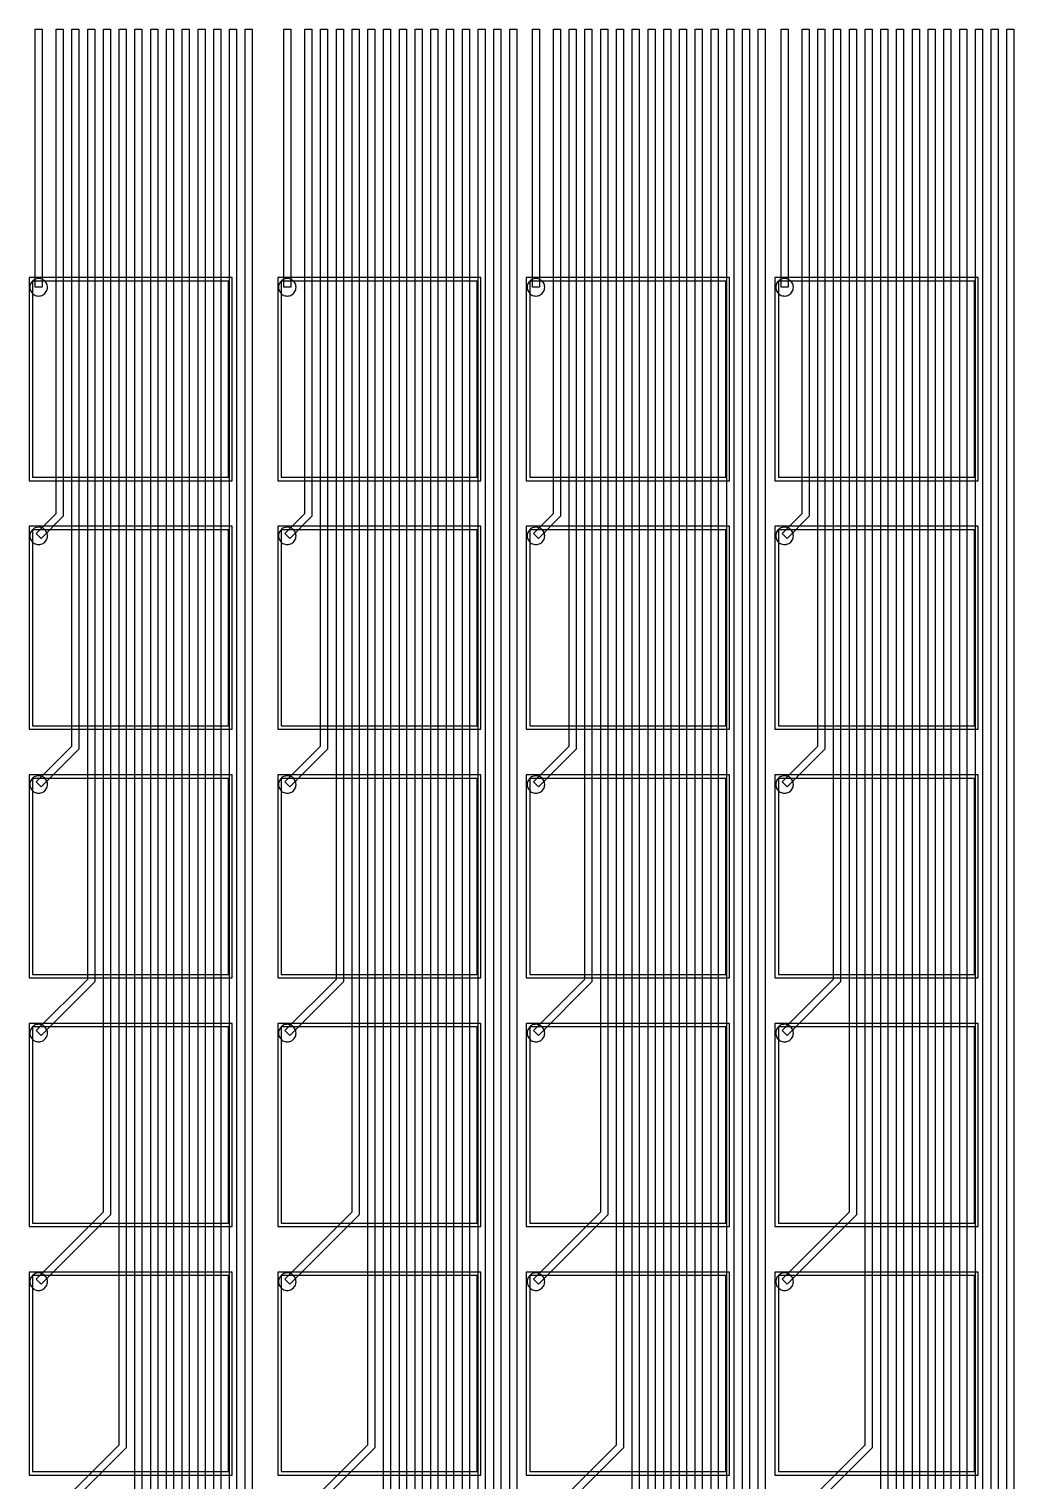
# Model space of a CAD drawing. Header units: metres. Extents: x -515 to 4265, y 201 to 1873.
# Drawn here: x 1846 to 2127.2, y 1158.3 to 1573 of the extents above; entities that cross this region are included whole.
import ezdxf

# ---------------------------------------------------------------- set-up
doc = ezdxf.new("R2010")
doc.units = ezdxf.units.M
for name, color, linetype in [('Etching', 1, 'CONTINUOUS'), ('EtchingPad', 2, 'CONTINUOUS'), ('Metal1', 4, 'CONTINUOUS'), ('Metal2', 3, 'CONTINUOUS')]:
    doc.layers.add(name, color=color, linetype=linetype)

msp = doc.modelspace()

# ---------------------------------------------------------------- linework, layer by layer
at = {"layer": 'Etching'}
for points in [[(1851.25, 1499.25), (1851.23, 1499.58), (1851.16, 1499.9), (1851.06, 1500.21), (1850.92, 1500.5), (1850.73, 1500.77), (1850.52, 1501.02), (1850.27, 1501.23), (1850, 1501.42), (1849.71, 1501.56), (1849.4, 1501.66), (1849.08, 1501.73), (1848.75, 1501.75), (1848.42, 1501.73), (1848.1, 1501.66), (1847.79, 1501.56), (1847.5, 1501.42), (1847.23, 1501.23), (1846.98, 1501.02), (1846.77, 1500.77), (1846.58, 1500.5), (1846.44, 1500.21), (1846.34, 1499.9), (1846.27, 1499.58), (1846.25, 1499.25), (1846.27, 1498.92), (1846.34, 1498.6), (1846.44, 1498.29), (1846.58, 1498), (1846.77, 1497.73), (1846.98, 1497.48), (1847.23, 1497.27), (1847.5, 1497.08), (1847.79, 1496.94), (1848.1, 1496.84), (1848.42, 1496.77), (1848.75, 1496.75), (1849.08, 1496.77), (1849.4, 1496.84), (1849.71, 1496.94), (1850, 1497.08), (1850.27, 1497.27), (1850.52, 1497.48), (1850.73, 1497.73), (1850.92, 1498), (1851.06, 1498.29), (1851.16, 1498.6), (1851.23, 1498.92), (1851.25, 1499.25)], [(1922.25, 1499.25), (1922.23, 1499.58), (1922.16, 1499.9), (1922.06, 1500.21), (1921.92, 1500.5), (1921.73, 1500.77), (1921.52, 1501.02), (1921.27, 1501.23), (1921, 1501.42), (1920.71, 1501.56), (1920.4, 1501.66), (1920.08, 1501.73), (1919.75, 1501.75), (1919.42, 1501.73), (1919.1, 1501.66), (1918.79, 1501.56), (1918.5, 1501.42), (1918.23, 1501.23), (1917.98, 1501.02), (1917.77, 1500.77), (1917.58, 1500.5), (1917.44, 1500.21), (1917.34, 1499.9), (1917.27, 1499.58), (1917.25, 1499.25), (1917.27, 1498.92), (1917.34, 1498.6), (1917.44, 1498.29), (1917.58, 1498), (1917.77, 1497.73), (1917.98, 1497.48), (1918.23, 1497.27), (1918.5, 1497.08), (1918.79, 1496.94), (1919.1, 1496.84), (1919.42, 1496.77), (1919.75, 1496.75), (1920.08, 1496.77), (1920.4, 1496.84), (1920.71, 1496.94), (1921, 1497.08), (1921.27, 1497.27), (1921.52, 1497.48), (1921.73, 1497.73), (1921.92, 1498), (1922.06, 1498.29), (1922.16, 1498.6), (1922.23, 1498.92), (1922.25, 1499.25)], [(1993.25, 1499.25), (1993.23, 1499.58), (1993.16, 1499.9), (1993.06, 1500.21), (1992.92, 1500.5), (1992.73, 1500.77), (1992.52, 1501.02), (1992.27, 1501.23), (1992, 1501.42), (1991.71, 1501.56), (1991.4, 1501.66), (1991.08, 1501.73), (1990.75, 1501.75), (1990.42, 1501.73), (1990.1, 1501.66), (1989.79, 1501.56), (1989.5, 1501.42), (1989.23, 1501.23), (1988.98, 1501.02), (1988.77, 1500.77), (1988.58, 1500.5), (1988.44, 1500.21), (1988.34, 1499.9), (1988.27, 1499.58), (1988.25, 1499.25), (1988.27, 1498.92), (1988.34, 1498.6), (1988.44, 1498.29), (1988.58, 1498), (1988.77, 1497.73), (1988.98, 1497.48), (1989.23, 1497.27), (1989.5, 1497.08), (1989.79, 1496.94), (1990.1, 1496.84), (1990.42, 1496.77), (1990.75, 1496.75), (1991.08, 1496.77), (1991.4, 1496.84), (1991.71, 1496.94), (1992, 1497.08), (1992.27, 1497.27), (1992.52, 1497.48), (1992.73, 1497.73), (1992.92, 1498), (1993.06, 1498.29), (1993.16, 1498.6), (1993.23, 1498.92), (1993.25, 1499.25)], [(2064.25, 1499.25), (2064.23, 1499.58), (2064.16, 1499.9), (2064.06, 1500.21), (2063.92, 1500.5), (2063.73, 1500.77), (2063.52, 1501.02), (2063.27, 1501.23), (2063, 1501.42), (2062.71, 1501.56), (2062.4, 1501.66), (2062.08, 1501.73), (2061.75, 1501.75), (2061.42, 1501.73), (2061.1, 1501.66), (2060.79, 1501.56), (2060.5, 1501.42), (2060.23, 1501.23), (2059.98, 1501.02), (2059.77, 1500.77), (2059.58, 1500.5), (2059.44, 1500.21), (2059.34, 1499.9), (2059.27, 1499.58), (2059.25, 1499.25), (2059.27, 1498.92), (2059.34, 1498.6), (2059.44, 1498.29), (2059.58, 1498), (2059.77, 1497.73), (2059.98, 1497.48), (2060.23, 1497.27), (2060.5, 1497.08), (2060.79, 1496.94), (2061.1, 1496.84), (2061.42, 1496.77), (2061.75, 1496.75), (2062.08, 1496.77), (2062.4, 1496.84), (2062.71, 1496.94), (2063, 1497.08), (2063.27, 1497.27), (2063.52, 1497.48), (2063.73, 1497.73), (2063.92, 1498), (2064.06, 1498.29), (2064.16, 1498.6), (2064.23, 1498.92), (2064.25, 1499.25)], [(1851.25, 1428.25), (1851.23, 1428.58), (1851.16, 1428.9), (1851.06, 1429.21), (1850.92, 1429.5), (1850.73, 1429.77), (1850.52, 1430.02), (1850.27, 1430.23), (1850, 1430.42), (1849.71, 1430.56), (1849.4, 1430.66), (1849.08, 1430.73), (1848.75, 1430.75), (1848.42, 1430.73), (1848.1, 1430.66), (1847.79, 1430.56), (1847.5, 1430.42), (1847.23, 1430.23), (1846.98, 1430.02), (1846.77, 1429.77), (1846.58, 1429.5), (1846.44, 1429.21), (1846.34, 1428.9), (1846.27, 1428.58), (1846.25, 1428.25), (1846.27, 1427.92), (1846.34, 1427.6), (1846.44, 1427.29), (1846.58, 1427), (1846.77, 1426.73), (1846.98, 1426.48), (1847.23, 1426.27), (1847.5, 1426.08), (1847.79, 1425.94), (1848.1, 1425.84), (1848.42, 1425.77), (1848.75, 1425.75), (1849.08, 1425.77), (1849.4, 1425.84), (1849.71, 1425.94), (1850, 1426.08), (1850.27, 1426.27), (1850.52, 1426.48), (1850.73, 1426.73), (1850.92, 1427), (1851.06, 1427.29), (1851.16, 1427.6), (1851.23, 1427.92), (1851.25, 1428.25)], [(1922.25, 1428.25), (1922.23, 1428.58), (1922.16, 1428.9), (1922.06, 1429.21), (1921.92, 1429.5), (1921.73, 1429.77), (1921.52, 1430.02), (1921.27, 1430.23), (1921, 1430.42), (1920.71, 1430.56), (1920.4, 1430.66), (1920.08, 1430.73), (1919.75, 1430.75), (1919.42, 1430.73), (1919.1, 1430.66), (1918.79, 1430.56), (1918.5, 1430.42), (1918.23, 1430.23), (1917.98, 1430.02), (1917.77, 1429.77), (1917.58, 1429.5), (1917.44, 1429.21), (1917.34, 1428.9), (1917.27, 1428.58), (1917.25, 1428.25), (1917.27, 1427.92), (1917.34, 1427.6), (1917.44, 1427.29), (1917.58, 1427), (1917.77, 1426.73), (1917.98, 1426.48), (1918.23, 1426.27), (1918.5, 1426.08), (1918.79, 1425.94), (1919.1, 1425.84), (1919.42, 1425.77), (1919.75, 1425.75), (1920.08, 1425.77), (1920.4, 1425.84), (1920.71, 1425.94), (1921, 1426.08), (1921.27, 1426.27), (1921.52, 1426.48), (1921.73, 1426.73), (1921.92, 1427), (1922.06, 1427.29), (1922.16, 1427.6), (1922.23, 1427.92), (1922.25, 1428.25)], [(1993.25, 1428.25), (1993.23, 1428.58), (1993.16, 1428.9), (1993.06, 1429.21), (1992.92, 1429.5), (1992.73, 1429.77), (1992.52, 1430.02), (1992.27, 1430.23), (1992, 1430.42), (1991.71, 1430.56), (1991.4, 1430.66), (1991.08, 1430.73), (1990.75, 1430.75), (1990.42, 1430.73), (1990.1, 1430.66), (1989.79, 1430.56), (1989.5, 1430.42), (1989.23, 1430.23), (1988.98, 1430.02), (1988.77, 1429.77), (1988.58, 1429.5), (1988.44, 1429.21), (1988.34, 1428.9), (1988.27, 1428.58), (1988.25, 1428.25), (1988.27, 1427.92), (1988.34, 1427.6), (1988.44, 1427.29), (1988.58, 1427), (1988.77, 1426.73), (1988.98, 1426.48), (1989.23, 1426.27), (1989.5, 1426.08), (1989.79, 1425.94), (1990.1, 1425.84), (1990.42, 1425.77), (1990.75, 1425.75), (1991.08, 1425.77), (1991.4, 1425.84), (1991.71, 1425.94), (1992, 1426.08), (1992.27, 1426.27), (1992.52, 1426.48), (1992.73, 1426.73), (1992.92, 1427), (1993.06, 1427.29), (1993.16, 1427.6), (1993.23, 1427.92), (1993.25, 1428.25)], [(2064.25, 1428.25), (2064.23, 1428.58), (2064.16, 1428.9), (2064.06, 1429.21), (2063.92, 1429.5), (2063.73, 1429.77), (2063.52, 1430.02), (2063.27, 1430.23), (2063, 1430.42), (2062.71, 1430.56), (2062.4, 1430.66), (2062.08, 1430.73), (2061.75, 1430.75), (2061.42, 1430.73), (2061.1, 1430.66), (2060.79, 1430.56), (2060.5, 1430.42), (2060.23, 1430.23), (2059.98, 1430.02), (2059.77, 1429.77), (2059.58, 1429.5), (2059.44, 1429.21), (2059.34, 1428.9), (2059.27, 1428.58), (2059.25, 1428.25), (2059.27, 1427.92), (2059.34, 1427.6), (2059.44, 1427.29), (2059.58, 1427), (2059.77, 1426.73), (2059.98, 1426.48), (2060.23, 1426.27), (2060.5, 1426.08), (2060.79, 1425.94), (2061.1, 1425.84), (2061.42, 1425.77), (2061.75, 1425.75), (2062.08, 1425.77), (2062.4, 1425.84), (2062.71, 1425.94), (2063, 1426.08), (2063.27, 1426.27), (2063.52, 1426.48), (2063.73, 1426.73), (2063.92, 1427), (2064.06, 1427.29), (2064.16, 1427.6), (2064.23, 1427.92), (2064.25, 1428.25)], [(1851.25, 1357.25), (1851.23, 1357.58), (1851.16, 1357.9), (1851.06, 1358.21), (1850.92, 1358.5), (1850.73, 1358.77), (1850.52, 1359.02), (1850.27, 1359.23), (1850, 1359.42), (1849.71, 1359.56), (1849.4, 1359.66), (1849.08, 1359.73), (1848.75, 1359.75), (1848.42, 1359.73), (1848.1, 1359.66), (1847.79, 1359.56), (1847.5, 1359.42), (1847.23, 1359.23), (1846.98, 1359.02), (1846.77, 1358.77), (1846.58, 1358.5), (1846.44, 1358.21), (1846.34, 1357.9), (1846.27, 1357.58), (1846.25, 1357.25), (1846.27, 1356.92), (1846.34, 1356.6), (1846.44, 1356.29), (1846.58, 1356), (1846.77, 1355.73), (1846.98, 1355.48), (1847.23, 1355.27), (1847.5, 1355.08), (1847.79, 1354.94), (1848.1, 1354.84), (1848.42, 1354.77), (1848.75, 1354.75), (1849.08, 1354.77), (1849.4, 1354.84), (1849.71, 1354.94), (1850, 1355.08), (1850.27, 1355.27), (1850.52, 1355.48), (1850.73, 1355.73), (1850.92, 1356), (1851.06, 1356.29), (1851.16, 1356.6), (1851.23, 1356.92), (1851.25, 1357.25)], [(1922.25, 1357.25), (1922.23, 1357.58), (1922.16, 1357.9), (1922.06, 1358.21), (1921.92, 1358.5), (1921.73, 1358.77), (1921.52, 1359.02), (1921.27, 1359.23), (1921, 1359.42), (1920.71, 1359.56), (1920.4, 1359.66), (1920.08, 1359.73), (1919.75, 1359.75), (1919.42, 1359.73), (1919.1, 1359.66), (1918.79, 1359.56), (1918.5, 1359.42), (1918.23, 1359.23), (1917.98, 1359.02), (1917.77, 1358.77), (1917.58, 1358.5), (1917.44, 1358.21), (1917.34, 1357.9), (1917.27, 1357.58), (1917.25, 1357.25), (1917.27, 1356.92), (1917.34, 1356.6), (1917.44, 1356.29), (1917.58, 1356), (1917.77, 1355.73), (1917.98, 1355.48), (1918.23, 1355.27), (1918.5, 1355.08), (1918.79, 1354.94), (1919.1, 1354.84), (1919.42, 1354.77), (1919.75, 1354.75), (1920.08, 1354.77), (1920.4, 1354.84), (1920.71, 1354.94), (1921, 1355.08), (1921.27, 1355.27), (1921.52, 1355.48), (1921.73, 1355.73), (1921.92, 1356), (1922.06, 1356.29), (1922.16, 1356.6), (1922.23, 1356.92), (1922.25, 1357.25)], [(1993.25, 1357.25), (1993.23, 1357.58), (1993.16, 1357.9), (1993.06, 1358.21), (1992.92, 1358.5), (1992.73, 1358.77), (1992.52, 1359.02), (1992.27, 1359.23), (1992, 1359.42), (1991.71, 1359.56), (1991.4, 1359.66), (1991.08, 1359.73), (1990.75, 1359.75), (1990.42, 1359.73), (1990.1, 1359.66), (1989.79, 1359.56), (1989.5, 1359.42), (1989.23, 1359.23), (1988.98, 1359.02), (1988.77, 1358.77), (1988.58, 1358.5), (1988.44, 1358.21), (1988.34, 1357.9), (1988.27, 1357.58), (1988.25, 1357.25), (1988.27, 1356.92), (1988.34, 1356.6), (1988.44, 1356.29), (1988.58, 1356), (1988.77, 1355.73), (1988.98, 1355.48), (1989.23, 1355.27), (1989.5, 1355.08), (1989.79, 1354.94), (1990.1, 1354.84), (1990.42, 1354.77), (1990.75, 1354.75), (1991.08, 1354.77), (1991.4, 1354.84), (1991.71, 1354.94), (1992, 1355.08), (1992.27, 1355.27), (1992.52, 1355.48), (1992.73, 1355.73), (1992.92, 1356), (1993.06, 1356.29), (1993.16, 1356.6), (1993.23, 1356.92), (1993.25, 1357.25)], [(2064.25, 1357.25), (2064.23, 1357.58), (2064.16, 1357.9), (2064.06, 1358.21), (2063.92, 1358.5), (2063.73, 1358.77), (2063.52, 1359.02), (2063.27, 1359.23), (2063, 1359.42), (2062.71, 1359.56), (2062.4, 1359.66), (2062.08, 1359.73), (2061.75, 1359.75), (2061.42, 1359.73), (2061.1, 1359.66), (2060.79, 1359.56), (2060.5, 1359.42), (2060.23, 1359.23), (2059.98, 1359.02), (2059.77, 1358.77), (2059.58, 1358.5), (2059.44, 1358.21), (2059.34, 1357.9), (2059.27, 1357.58), (2059.25, 1357.25), (2059.27, 1356.92), (2059.34, 1356.6), (2059.44, 1356.29), (2059.58, 1356), (2059.77, 1355.73), (2059.98, 1355.48), (2060.23, 1355.27), (2060.5, 1355.08), (2060.79, 1354.94), (2061.1, 1354.84), (2061.42, 1354.77), (2061.75, 1354.75), (2062.08, 1354.77), (2062.4, 1354.84), (2062.71, 1354.94), (2063, 1355.08), (2063.27, 1355.27), (2063.52, 1355.48), (2063.73, 1355.73), (2063.92, 1356), (2064.06, 1356.29), (2064.16, 1356.6), (2064.23, 1356.92), (2064.25, 1357.25)], [(1851.25, 1286.25), (1851.23, 1286.58), (1851.16, 1286.9), (1851.06, 1287.21), (1850.92, 1287.5), (1850.73, 1287.77), (1850.52, 1288.02), (1850.27, 1288.23), (1850, 1288.42), (1849.71, 1288.56), (1849.4, 1288.66), (1849.08, 1288.73), (1848.75, 1288.75), (1848.42, 1288.73), (1848.1, 1288.66), (1847.79, 1288.56), (1847.5, 1288.42), (1847.23, 1288.23), (1846.98, 1288.02), (1846.77, 1287.77), (1846.58, 1287.5), (1846.44, 1287.21), (1846.34, 1286.9), (1846.27, 1286.58), (1846.25, 1286.25), (1846.27, 1285.92), (1846.34, 1285.6), (1846.44, 1285.29), (1846.58, 1285), (1846.77, 1284.73), (1846.98, 1284.48), (1847.23, 1284.27), (1847.5, 1284.08), (1847.79, 1283.94), (1848.1, 1283.84), (1848.42, 1283.77), (1848.75, 1283.75), (1849.08, 1283.77), (1849.4, 1283.84), (1849.71, 1283.94), (1850, 1284.08), (1850.27, 1284.27), (1850.52, 1284.48), (1850.73, 1284.73), (1850.92, 1285), (1851.06, 1285.29), (1851.16, 1285.6), (1851.23, 1285.92), (1851.25, 1286.25)], [(1922.25, 1286.25), (1922.23, 1286.58), (1922.16, 1286.9), (1922.06, 1287.21), (1921.92, 1287.5), (1921.73, 1287.77), (1921.52, 1288.02), (1921.27, 1288.23), (1921, 1288.42), (1920.71, 1288.56), (1920.4, 1288.66), (1920.08, 1288.73), (1919.75, 1288.75), (1919.42, 1288.73), (1919.1, 1288.66), (1918.79, 1288.56), (1918.5, 1288.42), (1918.23, 1288.23), (1917.98, 1288.02), (1917.77, 1287.77), (1917.58, 1287.5), (1917.44, 1287.21), (1917.34, 1286.9), (1917.27, 1286.58), (1917.25, 1286.25), (1917.27, 1285.92), (1917.34, 1285.6), (1917.44, 1285.29), (1917.58, 1285), (1917.77, 1284.73), (1917.98, 1284.48), (1918.23, 1284.27), (1918.5, 1284.08), (1918.79, 1283.94), (1919.1, 1283.84), (1919.42, 1283.77), (1919.75, 1283.75), (1920.08, 1283.77), (1920.4, 1283.84), (1920.71, 1283.94), (1921, 1284.08), (1921.27, 1284.27), (1921.52, 1284.48), (1921.73, 1284.73), (1921.92, 1285), (1922.06, 1285.29), (1922.16, 1285.6), (1922.23, 1285.92), (1922.25, 1286.25)], [(1993.25, 1286.25), (1993.23, 1286.58), (1993.16, 1286.9), (1993.06, 1287.21), (1992.92, 1287.5), (1992.73, 1287.77), (1992.52, 1288.02), (1992.27, 1288.23), (1992, 1288.42), (1991.71, 1288.56), (1991.4, 1288.66), (1991.08, 1288.73), (1990.75, 1288.75), (1990.42, 1288.73), (1990.1, 1288.66), (1989.79, 1288.56), (1989.5, 1288.42), (1989.23, 1288.23), (1988.98, 1288.02), (1988.77, 1287.77), (1988.58, 1287.5), (1988.44, 1287.21), (1988.34, 1286.9), (1988.27, 1286.58), (1988.25, 1286.25), (1988.27, 1285.92), (1988.34, 1285.6), (1988.44, 1285.29), (1988.58, 1285), (1988.77, 1284.73), (1988.98, 1284.48), (1989.23, 1284.27), (1989.5, 1284.08), (1989.79, 1283.94), (1990.1, 1283.84), (1990.42, 1283.77), (1990.75, 1283.75), (1991.08, 1283.77), (1991.4, 1283.84), (1991.71, 1283.94), (1992, 1284.08), (1992.27, 1284.27), (1992.52, 1284.48), (1992.73, 1284.73), (1992.92, 1285), (1993.06, 1285.29), (1993.16, 1285.6), (1993.23, 1285.92), (1993.25, 1286.25)], [(2064.25, 1286.25), (2064.23, 1286.58), (2064.16, 1286.9), (2064.06, 1287.21), (2063.92, 1287.5), (2063.73, 1287.77), (2063.52, 1288.02), (2063.27, 1288.23), (2063, 1288.42), (2062.71, 1288.56), (2062.4, 1288.66), (2062.08, 1288.73), (2061.75, 1288.75), (2061.42, 1288.73), (2061.1, 1288.66), (2060.79, 1288.56), (2060.5, 1288.42), (2060.23, 1288.23), (2059.98, 1288.02), (2059.77, 1287.77), (2059.58, 1287.5), (2059.44, 1287.21), (2059.34, 1286.9), (2059.27, 1286.58), (2059.25, 1286.25), (2059.27, 1285.92), (2059.34, 1285.6), (2059.44, 1285.29), (2059.58, 1285), (2059.77, 1284.73), (2059.98, 1284.48), (2060.23, 1284.27), (2060.5, 1284.08), (2060.79, 1283.94), (2061.1, 1283.84), (2061.42, 1283.77), (2061.75, 1283.75), (2062.08, 1283.77), (2062.4, 1283.84), (2062.71, 1283.94), (2063, 1284.08), (2063.27, 1284.27), (2063.52, 1284.48), (2063.73, 1284.73), (2063.92, 1285), (2064.06, 1285.29), (2064.16, 1285.6), (2064.23, 1285.92), (2064.25, 1286.25)], [(1851.25, 1215.25), (1851.23, 1215.58), (1851.16, 1215.9), (1851.06, 1216.21), (1850.92, 1216.5), (1850.73, 1216.77), (1850.52, 1217.02), (1850.27, 1217.23), (1850, 1217.42), (1849.71, 1217.56), (1849.4, 1217.66), (1849.08, 1217.73), (1848.75, 1217.75), (1848.42, 1217.73), (1848.1, 1217.66), (1847.79, 1217.56), (1847.5, 1217.42), (1847.23, 1217.23), (1846.98, 1217.02), (1846.77, 1216.77), (1846.58, 1216.5), (1846.44, 1216.21), (1846.34, 1215.9), (1846.27, 1215.58), (1846.25, 1215.25), (1846.27, 1214.92), (1846.34, 1214.6), (1846.44, 1214.29), (1846.58, 1214), (1846.77, 1213.73), (1846.98, 1213.48), (1847.23, 1213.27), (1847.5, 1213.08), (1847.79, 1212.94), (1848.1, 1212.84), (1848.42, 1212.77), (1848.75, 1212.75), (1849.08, 1212.77), (1849.4, 1212.84), (1849.71, 1212.94), (1850, 1213.08), (1850.27, 1213.27), (1850.52, 1213.48), (1850.73, 1213.73), (1850.92, 1214), (1851.06, 1214.29), (1851.16, 1214.6), (1851.23, 1214.92), (1851.25, 1215.25)], [(1922.25, 1215.25), (1922.23, 1215.58), (1922.16, 1215.9), (1922.06, 1216.21), (1921.92, 1216.5), (1921.73, 1216.77), (1921.52, 1217.02), (1921.27, 1217.23), (1921, 1217.42), (1920.71, 1217.56), (1920.4, 1217.66), (1920.08, 1217.73), (1919.75, 1217.75), (1919.42, 1217.73), (1919.1, 1217.66), (1918.79, 1217.56), (1918.5, 1217.42), (1918.23, 1217.23), (1917.98, 1217.02), (1917.77, 1216.77), (1917.58, 1216.5), (1917.44, 1216.21), (1917.34, 1215.9), (1917.27, 1215.58), (1917.25, 1215.25), (1917.27, 1214.92), (1917.34, 1214.6), (1917.44, 1214.29), (1917.58, 1214), (1917.77, 1213.73), (1917.98, 1213.48), (1918.23, 1213.27), (1918.5, 1213.08), (1918.79, 1212.94), (1919.1, 1212.84), (1919.42, 1212.77), (1919.75, 1212.75), (1920.08, 1212.77), (1920.4, 1212.84), (1920.71, 1212.94), (1921, 1213.08), (1921.27, 1213.27), (1921.52, 1213.48), (1921.73, 1213.73), (1921.92, 1214), (1922.06, 1214.29), (1922.16, 1214.6), (1922.23, 1214.92), (1922.25, 1215.25)], [(1993.25, 1215.25), (1993.23, 1215.58), (1993.16, 1215.9), (1993.06, 1216.21), (1992.92, 1216.5), (1992.73, 1216.77), (1992.52, 1217.02), (1992.27, 1217.23), (1992, 1217.42), (1991.71, 1217.56), (1991.4, 1217.66), (1991.08, 1217.73), (1990.75, 1217.75), (1990.42, 1217.73), (1990.1, 1217.66), (1989.79, 1217.56), (1989.5, 1217.42), (1989.23, 1217.23), (1988.98, 1217.02), (1988.77, 1216.77), (1988.58, 1216.5), (1988.44, 1216.21), (1988.34, 1215.9), (1988.27, 1215.58), (1988.25, 1215.25), (1988.27, 1214.92), (1988.34, 1214.6), (1988.44, 1214.29), (1988.58, 1214), (1988.77, 1213.73), (1988.98, 1213.48), (1989.23, 1213.27), (1989.5, 1213.08), (1989.79, 1212.94), (1990.1, 1212.84), (1990.42, 1212.77), (1990.75, 1212.75), (1991.08, 1212.77), (1991.4, 1212.84), (1991.71, 1212.94), (1992, 1213.08), (1992.27, 1213.27), (1992.52, 1213.48), (1992.73, 1213.73), (1992.92, 1214), (1993.06, 1214.29), (1993.16, 1214.6), (1993.23, 1214.92), (1993.25, 1215.25)], [(2064.25, 1215.25), (2064.23, 1215.58), (2064.16, 1215.9), (2064.06, 1216.21), (2063.92, 1216.5), (2063.73, 1216.77), (2063.52, 1217.02), (2063.27, 1217.23), (2063, 1217.42), (2062.71, 1217.56), (2062.4, 1217.66), (2062.08, 1217.73), (2061.75, 1217.75), (2061.42, 1217.73), (2061.1, 1217.66), (2060.79, 1217.56), (2060.5, 1217.42), (2060.23, 1217.23), (2059.98, 1217.02), (2059.77, 1216.77), (2059.58, 1216.5), (2059.44, 1216.21), (2059.34, 1215.9), (2059.27, 1215.58), (2059.25, 1215.25), (2059.27, 1214.92), (2059.34, 1214.6), (2059.44, 1214.29), (2059.58, 1214), (2059.77, 1213.73), (2059.98, 1213.48), (2060.23, 1213.27), (2060.5, 1213.08), (2060.79, 1212.94), (2061.1, 1212.84), (2061.42, 1212.77), (2061.75, 1212.75), (2062.08, 1212.77), (2062.4, 1212.84), (2062.71, 1212.94), (2063, 1213.08), (2063.27, 1213.27), (2063.52, 1213.48), (2063.73, 1213.73), (2063.92, 1214), (2064.06, 1214.29), (2064.16, 1214.6), (2064.23, 1214.92), (2064.25, 1215.25)]]:
    msp.add_lwpolyline(points, close=True, dxfattribs=at)
at = {"layer": 'EtchingPad'}
for points in [[(1847, 1445), (1903, 1445), (1903, 1501), (1847, 1501), (1847, 1445)], [(1918, 1445), (1974, 1445), (1974, 1501), (1918, 1501), (1918, 1445)], [(1989, 1445), (2045, 1445), (2045, 1501), (1989, 1501), (1989, 1445)], [(2060, 1445), (2116, 1445), (2116, 1501), (2060, 1501), (2060, 1445)], [(1847, 1374), (1903, 1374), (1903, 1430), (1847, 1430), (1847, 1374)], [(1918, 1374), (1974, 1374), (1974, 1430), (1918, 1430), (1918, 1374)], [(1989, 1374), (2045, 1374), (2045, 1430), (1989, 1430), (1989, 1374)], [(2060, 1374), (2116, 1374), (2116, 1430), (2060, 1430), (2060, 1374)], [(1847, 1303), (1903, 1303), (1903, 1359), (1847, 1359), (1847, 1303)], [(1918, 1303), (1974, 1303), (1974, 1359), (1918, 1359), (1918, 1303)], [(1989, 1303), (2045, 1303), (2045, 1359), (1989, 1359), (1989, 1303)], [(2060, 1303), (2116, 1303), (2116, 1359), (2060, 1359), (2060, 1303)], [(1847, 1232), (1903, 1232), (1903, 1288), (1847, 1288), (1847, 1232)], [(1918, 1232), (1974, 1232), (1974, 1288), (1918, 1288), (1918, 1232)], [(1989, 1232), (2045, 1232), (2045, 1288), (1989, 1288), (1989, 1232)], [(2060, 1232), (2116, 1232), (2116, 1288), (2060, 1288), (2060, 1232)], [(1847, 1161), (1903, 1161), (1903, 1217), (1847, 1217), (1847, 1161)], [(1918, 1161), (1974, 1161), (1974, 1217), (1918, 1217), (1918, 1161)], [(1989, 1161), (2045, 1161), (2045, 1217), (1989, 1217), (1989, 1161)], [(2060, 1161), (2116, 1161), (2116, 1217), (2060, 1217), (2060, 1161)]]:
    msp.add_lwpolyline(points, close=True, dxfattribs=at)
at = {"layer": 'Metal1'}
for points in [[(1849.75, 1573), (1849.75, 1499.25), (1847.75, 1499.25), (1847.75, 1573)], [(1909.75, 1573), (1909.75, 635.84), (1849.46, 575.54), (1848.04, 576.96), (1907.75, 636.66), (1907.75, 1573)], [(1905.25, 1573), (1905.25, 702.34), (1849.46, 646.54), (1848.04, 647.96), (1903.25, 703.16), (1903.25, 1573)], [(1900.75, 1573), (1900.75, 768.84), (1849.46, 717.54), (1848.04, 718.96), (1898.75, 769.66), (1898.75, 1573)], [(1896.25, 1573), (1896.25, 835.34), (1849.46, 788.54), (1848.04, 789.96), (1894.25, 836.16), (1894.25, 1573)], [(1891.75, 1573), (1891.75, 901.84), (1849.46, 859.54), (1848.04, 860.96), (1889.75, 902.66), (1889.75, 1573)], [(1887.25, 1573), (1887.25, 968.34), (1849.46, 930.54), (1848.04, 931.96), (1885.25, 969.16), (1885.25, 1573)], [(1882.75, 1573), (1882.75, 1034.84), (1849.46, 1001.54), (1848.04, 1002.96), (1880.75, 1035.66), (1880.75, 1573)], [(1878.25, 1573), (1878.25, 1101.34), (1849.46, 1072.54), (1848.04, 1073.96), (1876.25, 1102.16), (1876.25, 1573)], [(1873.75, 1573), (1873.75, 1167.84), (1849.46, 1143.54), (1848.04, 1144.96), (1871.75, 1168.66), (1871.75, 1573)], [(1869.25, 1573), (1869.25, 1234.34), (1849.46, 1214.54), (1848.04, 1215.96), (1867.25, 1235.16), (1867.25, 1573)], [(1864.75, 1573), (1864.75, 1300.84), (1849.46, 1285.54), (1848.04, 1286.96), (1862.75, 1301.66), (1862.75, 1573)], [(1860.25, 1573), (1860.25, 1367.34), (1849.46, 1356.54), (1848.04, 1357.96), (1858.25, 1368.16), (1858.25, 1573)], [(1855.75, 1573), (1855.75, 1433.84), (1849.46, 1427.54), (1848.04, 1428.96), (1853.75, 1434.66), (1853.75, 1573)], [(1920.75, 1573), (1920.75, 1499.25), (1918.75, 1499.25), (1918.75, 1573)], [(1985.25, 1573), (1985.25, 569.34), (1920.46, 504.54), (1919.04, 505.96), (1983.25, 570.16), (1983.25, 1573)], [(1980.75, 1573), (1980.75, 635.84), (1920.46, 575.54), (1919.04, 576.96), (1978.75, 636.66), (1978.75, 1573)], [(1976.25, 1573), (1976.25, 702.34), (1920.46, 646.54), (1919.04, 647.96), (1974.25, 703.16), (1974.25, 1573)], [(1971.75, 1573), (1971.75, 768.84), (1920.46, 717.54), (1919.04, 718.96), (1969.75, 769.66), (1969.75, 1573)], [(1967.25, 1573), (1967.25, 835.34), (1920.46, 788.54), (1919.04, 789.96), (1965.25, 836.16), (1965.25, 1573)], [(1962.75, 1573), (1962.75, 901.84), (1920.46, 859.54), (1919.04, 860.96), (1960.75, 902.66), (1960.75, 1573)], [(1958.25, 1573), (1958.25, 968.34), (1920.46, 930.54), (1919.04, 931.96), (1956.25, 969.16), (1956.25, 1573)], [(1953.75, 1573), (1953.75, 1034.84), (1920.46, 1001.54), (1919.04, 1002.96), (1951.75, 1035.66), (1951.75, 1573)], [(1949.25, 1573), (1949.25, 1101.34), (1920.46, 1072.54), (1919.04, 1073.96), (1947.25, 1102.16), (1947.25, 1573)], [(1944.75, 1573), (1944.75, 1167.84), (1920.46, 1143.54), (1919.04, 1144.96), (1942.75, 1168.66), (1942.75, 1573)], [(1940.25, 1573), (1940.25, 1234.34), (1920.46, 1214.54), (1919.04, 1215.96), (1938.25, 1235.16), (1938.25, 1573)], [(1935.75, 1573), (1935.75, 1300.84), (1920.46, 1285.54), (1919.04, 1286.96), (1933.75, 1301.66), (1933.75, 1573)], [(1931.25, 1573), (1931.25, 1367.34), (1920.46, 1356.54), (1919.04, 1357.96), (1929.25, 1368.16), (1929.25, 1573)], [(1926.75, 1573), (1926.75, 1433.84), (1920.46, 1427.54), (1919.04, 1428.96), (1924.75, 1434.66), (1924.75, 1573)], [(1991.75, 1573), (1991.75, 1499.25), (1989.75, 1499.25), (1989.75, 1573)], [(2056.25, 1573), (2056.25, 569.34), (1991.46, 504.54), (1990.04, 505.96), (2054.25, 570.16), (2054.25, 1573)], [(2051.75, 1573), (2051.75, 635.84), (1991.46, 575.54), (1990.04, 576.96), (2049.75, 636.66), (2049.75, 1573)], [(2047.25, 1573), (2047.25, 702.34), (1991.46, 646.54), (1990.04, 647.96), (2045.25, 703.16), (2045.25, 1573)], [(2042.75, 1573), (2042.75, 768.84), (1991.46, 717.54), (1990.04, 718.96), (2040.75, 769.66), (2040.75, 1573)], [(2038.25, 1573), (2038.25, 835.34), (1991.46, 788.54), (1990.04, 789.96), (2036.25, 836.16), (2036.25, 1573)], [(2033.75, 1573), (2033.75, 901.84), (1991.46, 859.54), (1990.04, 860.96), (2031.75, 902.66), (2031.75, 1573)], [(2029.25, 1573), (2029.25, 968.34), (1991.46, 930.54), (1990.04, 931.96), (2027.25, 969.16), (2027.25, 1573)], [(2024.75, 1573), (2024.75, 1034.84), (1991.46, 1001.54), (1990.04, 1002.96), (2022.75, 1035.66), (2022.75, 1573)], [(2020.25, 1573), (2020.25, 1101.34), (1991.46, 1072.54), (1990.04, 1073.96), (2018.25, 1102.16), (2018.25, 1573)], [(2015.75, 1573), (2015.75, 1167.84), (1991.46, 1143.54), (1990.04, 1144.96), (2013.75, 1168.66), (2013.75, 1573)], [(2011.25, 1573), (2011.25, 1234.34), (1991.46, 1214.54), (1990.04, 1215.96), (2009.25, 1235.16), (2009.25, 1573)], [(2006.75, 1573), (2006.75, 1300.84), (1991.46, 1285.54), (1990.04, 1286.96), (2004.75, 1301.66), (2004.75, 1573)], [(2002.25, 1573), (2002.25, 1367.34), (1991.46, 1356.54), (1990.04, 1357.96), (2000.25, 1368.16), (2000.25, 1573)], [(1997.75, 1573), (1997.75, 1433.84), (1991.46, 1427.54), (1990.04, 1428.96), (1995.75, 1434.66), (1995.75, 1573)], [(2062.75, 1573), (2062.75, 1499.25), (2060.75, 1499.25), (2060.75, 1573)], [(2127.25, 1573), (2127.25, 569.34), (2062.46, 504.54), (2061.04, 505.96), (2125.25, 570.16), (2125.25, 1573)], [(2122.75, 1573), (2122.75, 635.84), (2062.46, 575.54), (2061.04, 576.96), (2120.75, 636.66), (2120.75, 1573)], [(2118.25, 1573), (2118.25, 702.34), (2062.46, 646.54), (2061.04, 647.96), (2116.25, 703.16), (2116.25, 1573)], [(2113.75, 1573), (2113.75, 768.84), (2062.46, 717.54), (2061.04, 718.96), (2111.75, 769.66), (2111.75, 1573)], [(2109.25, 1573), (2109.25, 835.34), (2062.46, 788.54), (2061.04, 789.96), (2107.25, 836.16), (2107.25, 1573)], [(2104.75, 1573), (2104.75, 901.84), (2062.46, 859.54), (2061.04, 860.96), (2102.75, 902.66), (2102.75, 1573)], [(2100.25, 1573), (2100.25, 968.34), (2062.46, 930.54), (2061.04, 931.96), (2098.25, 969.16), (2098.25, 1573)], [(2095.75, 1573), (2095.75, 1034.84), (2062.46, 1001.54), (2061.04, 1002.96), (2093.75, 1035.66), (2093.75, 1573)], [(2091.25, 1573), (2091.25, 1101.34), (2062.46, 1072.54), (2061.04, 1073.96), (2089.25, 1102.16), (2089.25, 1573)], [(2086.75, 1573), (2086.75, 1167.84), (2062.46, 1143.54), (2061.04, 1144.96), (2084.75, 1168.66), (2084.75, 1573)], [(2082.25, 1573), (2082.25, 1234.34), (2062.46, 1214.54), (2061.04, 1215.96), (2080.25, 1235.16), (2080.25, 1573)], [(2077.75, 1573), (2077.75, 1300.84), (2062.46, 1285.54), (2061.04, 1286.96), (2075.75, 1301.66), (2075.75, 1573)], [(2073.25, 1573), (2073.25, 1367.34), (2062.46, 1356.54), (2061.04, 1357.96), (2071.25, 1368.16), (2071.25, 1573)], [(2068.75, 1573), (2068.75, 1433.84), (2062.46, 1427.54), (2061.04, 1428.96), (2066.75, 1434.66), (2066.75, 1573)]]:
    msp.add_lwpolyline(points, close=True, dxfattribs=at)
at = {"layer": 'Metal2'}
for points in [[(1846, 1444), (1904, 1444), (1904, 1502), (1846, 1502), (1846, 1444)], [(1917, 1444), (1975, 1444), (1975, 1502), (1917, 1502), (1917, 1444)], [(1988, 1444), (2046, 1444), (2046, 1502), (1988, 1502), (1988, 1444)], [(2059, 1444), (2117, 1444), (2117, 1502), (2059, 1502), (2059, 1444)], [(1846, 1373), (1904, 1373), (1904, 1431), (1846, 1431), (1846, 1373)], [(1917, 1373), (1975, 1373), (1975, 1431), (1917, 1431), (1917, 1373)], [(1988, 1373), (2046, 1373), (2046, 1431), (1988, 1431), (1988, 1373)], [(2059, 1373), (2117, 1373), (2117, 1431), (2059, 1431), (2059, 1373)], [(1846, 1302), (1904, 1302), (1904, 1360), (1846, 1360), (1846, 1302)], [(1917, 1302), (1975, 1302), (1975, 1360), (1917, 1360), (1917, 1302)], [(1988, 1302), (2046, 1302), (2046, 1360), (1988, 1360), (1988, 1302)], [(2059, 1302), (2117, 1302), (2117, 1360), (2059, 1360), (2059, 1302)], [(1846, 1231), (1904, 1231), (1904, 1289), (1846, 1289), (1846, 1231)], [(1917, 1231), (1975, 1231), (1975, 1289), (1917, 1289), (1917, 1231)], [(1988, 1231), (2046, 1231), (2046, 1289), (1988, 1289), (1988, 1231)], [(2059, 1231), (2117, 1231), (2117, 1289), (2059, 1289), (2059, 1231)], [(1846, 1160), (1904, 1160), (1904, 1218), (1846, 1218), (1846, 1160)], [(1917, 1160), (1975, 1160), (1975, 1218), (1917, 1218), (1917, 1160)], [(1988, 1160), (2046, 1160), (2046, 1218), (1988, 1218), (1988, 1160)], [(2059, 1160), (2117, 1160), (2117, 1218), (2059, 1218), (2059, 1160)]]:
    msp.add_lwpolyline(points, close=True, dxfattribs=at)

doc.saveas('drawing.dxf')
